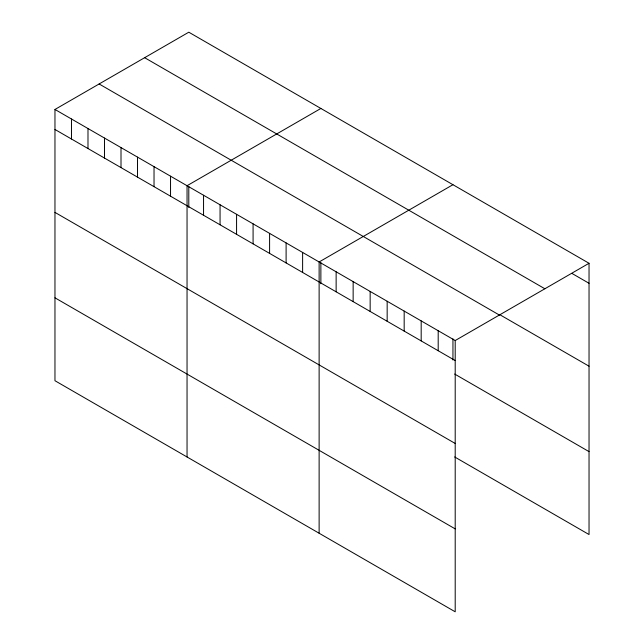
<?xml version="1.0" encoding="UTF-8"?>
<svg xmlns="http://www.w3.org/2000/svg" width="644" height="644" viewBox="0 0 644 644"><rect width="100%" height="100%" fill="white"/><g stroke="black" fill="none" stroke-linecap="round" stroke-linejoin="round"><path stroke-width="0.97" d="M54.965 109.464L455.203 340.539L455.203 611.8L54.965 380.725L54.965 109.464L188.797 32.2L589.035 263.275L589.035 534.536L454.656 456.95M320.873 108.458L187.042 185.722L187.042 456.982M452.949 184.707L319.126 261.971L319.126 533.232M455.203 340.539L589.035 263.275M572.025 273.467L589.035 283.288M144.634 57.694L544.872 288.77M499.728 314.642L589.035 366.195M99.128 83.97L499.366 315.045M54.965 129.476L455.203 360.551M454.656 374.043L589.035 451.621M54.965 212.391L455.203 443.466M54.965 297.818L455.203 528.885M452.949 338.889L452.949 359.996M438.194 330.718L438.194 350.73M421.184 320.897L421.184 340.909M404.174 311.076L404.174 331.088M387.165 301.255L387.165 321.267M370.155 291.434L370.155 311.446M353.145 281.613L353.145 301.625M336.136 271.792L336.136 291.804M320.873 262.631L320.873 283.738M302.616 252.44L302.616 272.452M286.105 242.909L286.105 262.921M269.594 233.378L269.594 253.39M253.084 223.846L253.084 243.859M236.573 214.315L236.573 234.327M220.063 204.784L220.063 224.796M203.552 195.253L203.552 215.265M188.797 186.382L188.797 207.481M170.539 176.19L170.539 196.203M154.029 166.659L154.029 186.671M137.518 157.128L137.518 177.132M121.008 147.589L121.008 167.601M104.497 138.058L104.497 158.07M87.987 128.526L87.987 148.539M71.476 118.995L71.476 139.007"/></g></svg>
